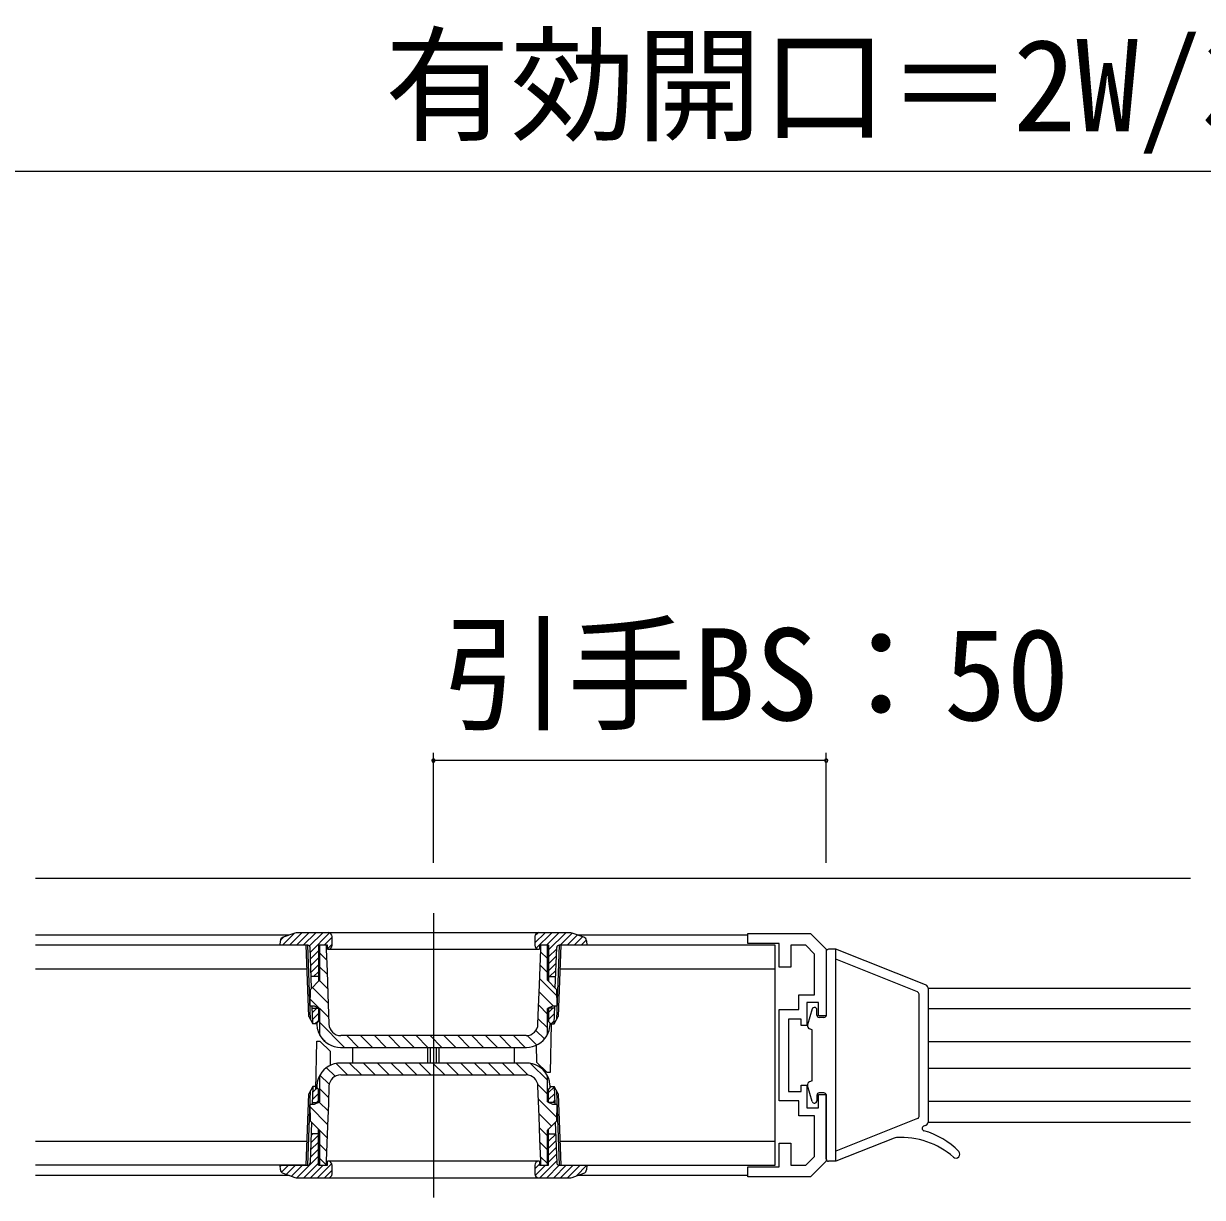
# Model space of a CAD drawing. Units: millimetres, scale not verified. Extents: x -2376 to -396, y -1680 to 1510.
# Drawn here: x -1904.8 to -1754.7, y 83.3 to 232.7 of the extents above; entities that cross this region are included whole.
import ezdxf
from ezdxf.enums import TextEntityAlignment as Align

# ---------------------------------------------------------------- set-up
doc = ezdxf.new("R2010")
doc.units = ezdxf.units.MM
doc.header["$LTSCALE"] = 8
for name, color, linetype, lineweight in [('0-3_YKK_11', 7, 'Continuous', 9), ('0-4_YKK_12', 2, 'Continuous', 9), ('0-7_YKK_13', 4, 'Continuous', 9), ('0-8_YKK_D', 6, 'Continuous', 9)]:
    doc.layers.add(name, color=color, linetype=linetype, lineweight=lineweight)
doc.styles.add('ＭＳ ゴシック', font='')
doc.styles.get('ＭＳ ゴシック').set_extended_font_data('MS Gothic')

msp = doc.modelspace()

# ---------------------------------------------------------------- linework, layer by layer
at = {"layer": '0-3_YKK_11'}
for p, q in [((-1812.591, 116.891), (-1804.591, 116.891)), ((-1812.591, 115.591), (-1812.591, 116.891)), ((-1808.591, 115.591), (-1812.591, 115.591)), ((-1808.591, 112.59), (-1808.591, 115.591)), ((-1804.591, 116.891), (-1802.591, 114.891)), ((-1807.091, 115.391), (-1807.091, 112.59)), ((-1805.212, 115.391), (-1807.091, 115.391)), ((-1804.091, 114.269), (-1805.212, 115.391)), ((-1804.091, 109.091), (-1804.091, 114.269)), ((-1802.591, 114.891), (-1802.591, 106.391)), ((-1807.091, 112.59), (-1808.591, 112.59)), ((-1806.091, 109.091), (-1804.091, 109.091)), ((-1806.091, 107.19), (-1806.091, 109.091)), ((-1805.091, 108.091), (-1805.091, 105.19)), ((-1803.591, 108.091), (-1805.091, 108.091)), ((-1803.591, 106.391), (-1803.591, 108.091)), ((-1808.591, 107.19), (-1806.091, 107.19)), ((-1808.591, 95.59), (-1808.591, 107.19)), ((-1807.391, 105.991), (-1807.391, 96.791)), ((-1805.791, 105.991), (-1807.391, 105.991)), ((-1805.791, 105.19), (-1805.791, 105.991)), ((-1805.091, 105.19), (-1805.791, 105.19)), ((-1802.591, 106.391), (-1803.591, 106.391)), ((-1805.791, 97.59), (-1805.091, 97.59)), ((-1805.791, 96.791), (-1805.791, 97.59)), ((-1805.091, 97.59), (-1805.091, 94.691)), ((-1807.391, 96.791), (-1805.791, 96.791)), ((-1803.591, 96.391), (-1802.591, 96.391)), ((-1803.591, 94.691), (-1803.591, 96.391)), ((-1802.591, 96.391), (-1802.591, 87.891)), ((-1806.091, 95.59), (-1808.591, 95.59)), ((-1806.091, 93.691), (-1806.091, 95.59)), ((-1805.091, 94.691), (-1803.591, 94.691)), ((-1804.091, 93.691), (-1806.091, 93.691)), ((-1804.091, 88.512), (-1804.091, 93.691)), ((-1808.591, 90.191), (-1807.091, 90.191)), ((-1808.591, 87.191), (-1808.591, 90.191)), ((-1807.091, 90.191), (-1807.091, 87.391)), ((-1812.591, 87.191), (-1808.591, 87.191)), ((-1812.591, 85.891), (-1812.591, 87.191)), ((-1807.091, 87.391), (-1805.212, 87.391)), ((-1805.212, 87.391), (-1804.091, 88.512)), ((-1802.591, 87.891), (-1804.591, 85.891)), ((-1804.591, 85.891), (-1812.591, 85.891))]:
    msp.add_line(p, q, dxfattribs=at)
at = {"layer": '0-4_YKK_12'}
for p, q in [((-1756.219, 123.891), (-1903.263, 123.891)), ((-1852.591, 119.491), (-1852.591, 83.291)), ((-1870.948, 116.691), (-1903.263, 116.691)), ((-1812.591, 116.691), (-1834.234, 116.691)), ((-1756.219, 109.891), (-1789.601, 109.891)), ((-1756.219, 107.291), (-1789.591, 107.291)), ((-1756.219, 103.091), (-1789.591, 103.091)), ((-1756.219, 99.691), (-1789.591, 99.691)), ((-1756.219, 95.491), (-1789.591, 95.491)), ((-1789.601, 92.891), (-1756.219, 92.891)), ((-1870.948, 86.091), (-1903.263, 86.091)), ((-1812.591, 86.091), (-1834.234, 86.091))]:
    msp.add_line(p, q, dxfattribs=at)
at = {"layer": '0-7_YKK_13'}
for p, q in [((-1872.091, 115.391), (-1872.071, 115.96)), ((-1871.639, 116.449), (-1872.065, 116.023)), ((-1870.279, 116.925), (-1871.813, 115.391)), ((-1870.251, 116.934), (-1871.737, 116.415)), ((-1869.329, 116.99), (-1870.929, 115.391)), ((-1868.445, 116.99), (-1870.045, 115.391)), ((-1835.261, 116.99), (-1869.921, 116.99)), ((-1867.561, 116.99), (-1869.161, 115.391)), ((-1866.678, 116.99), (-1868.367, 115.301)), ((-1865.823, 116.961), (-1868.261, 114.523)), ((-1865.491, 116.409), (-1866.51, 115.391)), ((-1865.491, 115.391), (-1865.491, 116.491)), ((-1838.393, 116.99), (-1839.691, 115.693)), ((-1839.691, 116.491), (-1839.691, 115.391)), ((-1839.286, 116.982), (-1839.682, 116.586)), ((-1837.509, 116.99), (-1839.501, 114.999)), ((-1836.626, 116.99), (-1838.226, 115.391)), ((-1835.742, 116.99), (-1837.941, 114.791)), ((-1834.918, 116.93), (-1836.458, 115.391)), ((-1834.264, 116.701), (-1835.574, 115.391)), ((-1833.445, 116.415), (-1834.931, 116.934)), ((-1833.609, 116.472), (-1834.69, 115.391)), ((-1833.127, 116.07), (-1833.806, 115.391)), ((-1833.111, 115.96), (-1833.091, 115.391)), ((-1868.791, 115.391), (-1903.263, 115.391)), ((-1868.581, 115.391), (-1872.091, 115.391)), ((-1868.474, 106.312), (-1868.791, 115.391)), ((-1868.261, 105.944), (-1868.591, 115.391)), ((-1868.1, 109.922), (-1868.281, 115.101)), ((-1867.241, 114.659), (-1868.231, 113.669)), ((-1867.241, 115.391), (-1867.241, 110.781)), ((-1866.091, 115.391), (-1867.241, 115.391)), ((-1867.091, 115.391), (-1867.091, 110.93)), ((-1866.191, 113.525), (-1867.091, 114.425)), ((-1866.241, 115.342), (-1866.289, 115.391)), ((-1866.241, 115.391), (-1866.241, 114.891)), ((-1866.241, 114.891), (-1866.138, 112.047)), ((-1865.491, 115.525), (-1866.091, 114.925)), ((-1866.091, 114.891), (-1866.091, 115.391)), ((-1866.091, 114.891), (-1839.091, 114.891)), ((-1839.106, 110.362), (-1838.941, 114.891)), ((-1839.091, 115.391), (-1839.091, 114.891)), ((-1837.941, 115.391), (-1839.091, 115.391)), ((-1838.091, 113.709), (-1838.953, 114.571)), ((-1838.941, 114.891), (-1838.941, 115.391)), ((-1838.091, 110.93), (-1838.091, 115.391)), ((-1837.941, 115.391), (-1837.941, 110.781)), ((-1836.907, 114.942), (-1837.941, 113.907)), ((-1837.082, 109.922), (-1836.901, 115.101)), ((-1836.591, 115.391), (-1836.921, 105.944)), ((-1836.391, 115.391), (-1836.708, 106.312)), ((-1833.091, 115.391), (-1836.601, 115.391)), ((-1809.091, 115.391), (-1836.391, 115.391)), ((-1809.091, 87.391), (-1809.091, 115.391)), ((-1802.591, 114.591), (-1802.591, 106.491)), ((-1789.969, 110.341), (-1801.391, 114.891)), ((-1867.241, 113.775), (-1868.201, 112.815)), ((-1867.241, 112.892), (-1868.171, 111.961)), ((-1866.125, 111.69), (-1867.091, 112.657)), ((-1838.091, 111.941), (-1839.015, 112.865)), ((-1836.939, 114.026), (-1837.941, 113.023)), ((-1836.971, 113.11), (-1837.941, 112.139)), ((-1790.98, 109.452), (-1801.391, 113.599)), ((-1903.263, 112.391), (-1868.686, 112.391)), ((-1867.241, 111.391), (-1868.151, 111.391)), ((-1867.241, 112.008), (-1867.858, 111.391)), ((-1866.138, 112.047), (-1866.034, 109.204)), ((-1836.915, 108.997), (-1839.077, 111.159)), ((-1837.941, 111.391), (-1837.031, 111.391)), ((-1837.003, 112.194), (-1837.806, 111.391)), ((-1836.496, 112.391), (-1809.091, 112.391)), ((-1868.291, 107.631), (-1868.254, 109.768)), ((-1868.254, 109.768), (-1867.091, 110.93)), ((-1865.991, 108.021), (-1867.996, 110.026)), ((-1866.058, 109.856), (-1867.112, 110.91)), ((-1839.209, 107.519), (-1839.106, 110.362)), ((-1838.091, 110.93), (-1836.928, 109.768)), ((-1836.928, 109.768), (-1836.891, 107.631)), ((-1789.591, 92.997), (-1789.591, 109.784)), ((-1865.925, 106.187), (-1868.275, 108.538)), ((-1866.034, 109.204), (-1865.894, 105.336)), ((-1837.316, 107.631), (-1839.139, 109.453)), ((-1790.791, 93.608), (-1790.791, 109.173)), ((-1867.734, 107.631), (-1868.291, 107.631)), ((-1867.942, 105.391), (-1868.02, 107.631)), ((-1868.012, 107.39), (-1867.241, 107.39)), ((-1867.439, 107.39), (-1867.992, 106.837)), ((-1867.241, 106.704), (-1867.963, 105.983)), ((-1867.091, 107.33), (-1867.734, 107.631)), ((-1867.241, 107.4), (-1867.241, 105.69)), ((-1867.091, 107.33), (-1867.091, 104.13)), ((-1839.288, 105.336), (-1839.209, 107.519)), ((-1838.091, 106.638), (-1839.201, 107.748)), ((-1837.448, 107.631), (-1838.091, 107.33)), ((-1838.091, 104.13), (-1838.091, 107.33)), ((-1837.941, 107.4), (-1837.941, 105.69)), ((-1837.17, 107.39), (-1837.941, 107.39)), ((-1837.387, 107.39), (-1837.941, 106.836)), ((-1837.195, 106.699), (-1837.941, 105.952)), ((-1836.891, 107.631), (-1837.448, 107.631)), ((-1804.379, 107.275), (-1804.975, 105.252)), ((-1803.791, 106.491), (-1803.791, 107.19)), ((-1868.474, 106.312), (-1867.942, 105.391)), ((-1867.541, 105.391), (-1867.942, 105.391)), ((-1867.241, 105.82), (-1867.671, 105.391)), ((-1867.541, 105.391), (-1867.241, 105.69)), ((-1867.437, 105.495), (-1867.431, 105.298)), ((-1867.431, 105.298), (-1867.374, 104.805)), ((-1863.896, 102.391), (-1867.091, 105.586)), ((-1838.091, 104.87), (-1839.263, 106.042)), ((-1837.808, 104.805), (-1837.752, 105.298)), ((-1837.752, 105.298), (-1837.745, 105.495)), ((-1837.616, 105.391), (-1837.724, 99.191)), ((-1837.227, 105.783), (-1837.619, 105.391)), ((-1837.24, 105.391), (-1836.708, 106.312)), ((-1802.891, 106.191), (-1803.491, 106.191)), ((-1840.788, 103.891), (-1864.395, 103.891)), ((-1862.128, 102.391), (-1863.628, 103.891)), ((-1860.36, 102.391), (-1861.86, 103.891)), ((-1858.593, 102.391), (-1860.093, 103.891)), ((-1856.825, 102.391), (-1858.325, 103.891)), ((-1855.057, 102.391), (-1856.557, 103.891)), ((-1853.289, 102.391), (-1854.789, 103.891)), ((-1851.522, 102.391), (-1853.021, 103.891)), ((-1849.754, 102.391), (-1851.254, 103.891)), ((-1847.986, 102.391), (-1849.486, 103.891)), ((-1846.218, 102.391), (-1847.718, 103.891)), ((-1844.45, 102.391), (-1845.95, 103.891)), ((-1842.683, 102.391), (-1844.183, 103.891)), ((-1840.915, 102.391), (-1842.415, 103.891)), ((-1839.446, 102.689), (-1840.653, 103.897)), ((-1838.452, 103.463), (-1839.543, 104.554)), ((-1804.391, 104.641), (-1804.728, 104.763)), ((-1804.391, 98.14), (-1804.391, 104.641)), ((-1867.566, 96.991), (-1867.458, 103.191)), ((-1867.458, 103.191), (-1867.041, 103.191)), ((-1867.041, 103.191), (-1865.718, 101.868)), ((-1866.396, 103.123), (-1866.7, 103.427)), ((-1864.432, 102.391), (-1840.75, 102.391)), ((-1862.891, 102.391), (-1862.891, 100.391)), ((-1853.291, 100.391), (-1853.291, 102.391)), ((-1852.991, 102.391), (-1852.991, 100.391)), ((-1852.191, 100.391), (-1852.191, 102.391)), ((-1851.891, 102.391), (-1851.891, 100.391)), ((-1842.291, 100.391), (-1842.291, 102.391)), ((-1839.502, 102.663), (-1839.464, 100.514)), ((-1865.687, 100.115), (-1865.718, 101.868)), ((-1865.115, 98.706), (-1866.213, 99.805)), ((-1863.531, 98.89), (-1864.981, 100.34)), ((-1840.75, 100.391), (-1864.432, 100.391)), ((-1861.764, 98.89), (-1863.264, 100.391)), ((-1859.996, 98.89), (-1861.496, 100.391)), ((-1858.228, 98.89), (-1859.728, 100.391)), ((-1856.46, 98.89), (-1857.96, 100.391)), ((-1854.693, 98.89), (-1856.193, 100.391)), ((-1852.925, 98.89), (-1854.425, 100.391)), ((-1851.157, 98.89), (-1852.657, 100.391)), ((-1849.389, 98.89), (-1850.889, 100.391)), ((-1847.622, 98.89), (-1849.122, 100.391)), ((-1845.854, 98.89), (-1847.354, 100.391)), ((-1844.086, 98.89), (-1845.586, 100.391)), ((-1842.318, 98.89), (-1843.818, 100.391)), ((-1840.528, 98.868), (-1842.051, 100.391)), ((-1838.091, 98.199), (-1840.239, 100.347)), ((-1838.141, 99.191), (-1839.464, 100.514)), ((-1837.724, 99.191), (-1838.141, 99.191)), ((-1867.374, 97.976), (-1867.431, 97.483)), ((-1867.091, 98.651), (-1867.091, 95.45)), ((-1865.865, 97.688), (-1867.042, 98.866)), ((-1864.395, 98.89), (-1840.788, 98.89)), ((-1838.091, 96.431), (-1839.31, 97.65)), ((-1838.091, 95.45), (-1838.091, 98.651)), ((-1837.752, 97.483), (-1837.808, 97.976)), ((-1804.379, 95.506), (-1804.975, 97.529)), ((-1804.391, 98.14), (-1804.728, 98.018)), ((-1868.791, 87.391), (-1868.474, 96.469)), ((-1868.591, 87.391), (-1868.261, 96.838)), ((-1867.942, 97.39), (-1868.474, 96.469)), ((-1867.942, 97.39), (-1868.02, 95.151)), ((-1867.241, 96.498), (-1867.999, 95.739)), ((-1867.387, 97.236), (-1867.968, 96.655)), ((-1867.431, 97.483), (-1867.437, 97.286)), ((-1865.946, 96.002), (-1867.091, 97.147)), ((-1865.894, 97.445), (-1865.973, 95.262)), ((-1839.148, 93.577), (-1839.288, 97.445)), ((-1837.641, 97.39), (-1837.941, 97.09)), ((-1837.238, 97.332), (-1837.941, 96.63)), ((-1837.941, 95.381), (-1837.941, 97.09)), ((-1837.208, 96.478), (-1837.941, 95.746)), ((-1837.745, 97.286), (-1837.752, 97.483)), ((-1837.641, 97.39), (-1837.24, 97.39)), ((-1837.24, 97.39), (-1837.162, 95.151)), ((-1836.708, 96.469), (-1837.24, 97.39)), ((-1836.921, 96.838), (-1836.591, 87.391)), ((-1836.708, 96.469), (-1836.391, 87.391)), ((-1803.791, 96.29), (-1803.791, 95.59)), ((-1802.891, 96.591), (-1803.491, 96.591)), ((-1802.591, 88.19), (-1802.591, 96.29)), ((-1868.291, 95.151), (-1867.734, 95.151)), ((-1868.254, 93.013), (-1868.291, 95.151)), ((-1866.07, 92.591), (-1868.285, 94.805)), ((-1868.012, 95.391), (-1867.241, 95.391)), ((-1867.734, 95.151), (-1867.091, 95.45)), ((-1867.241, 95.614), (-1867.464, 95.391)), ((-1866.008, 94.296), (-1867.14, 95.428)), ((-1865.973, 95.262), (-1866.076, 92.419)), ((-1836.92, 93.492), (-1839.229, 95.801)), ((-1838.091, 95.45), (-1837.448, 95.151)), ((-1837.17, 95.391), (-1837.941, 95.391)), ((-1837.448, 95.151), (-1836.891, 95.151)), ((-1837.179, 95.624), (-1837.412, 95.391)), ((-1836.891, 95.151), (-1836.928, 93.013)), ((-1837.569, 92.373), (-1839.162, 93.967)), ((-1839.044, 90.734), (-1839.148, 93.577)), ((-1790.98, 93.329), (-1801.391, 89.182)), ((-1868.1, 92.86), (-1868.281, 87.68)), ((-1867.091, 91.851), (-1868.254, 93.013)), ((-1867.241, 87.391), (-1867.241, 92.001)), ((-1866.132, 90.885), (-1867.091, 91.844)), ((-1866.076, 92.419), (-1866.241, 87.891)), ((-1838.091, 91.128), (-1839.095, 92.132)), ((-1836.928, 93.013), (-1838.091, 91.851)), ((-1838.091, 87.391), (-1838.091, 91.851)), ((-1837.941, 87.391), (-1837.941, 92.001)), ((-1837.082, 92.86), (-1836.901, 87.68)), ((-1789.969, 92.44), (-1790.202, 92.347)), ((-1868.686, 90.39), (-1903.263, 90.39)), ((-1867.241, 90.311), (-1868.223, 89.328)), ((-1867.241, 91.195), (-1868.191, 90.244)), ((-1867.929, 91.391), (-1868.159, 91.16)), ((-1867.241, 91.391), (-1868.151, 91.391)), ((-1866.194, 89.179), (-1867.091, 90.076)), ((-1838.941, 87.891), (-1839.044, 90.734)), ((-1838.091, 89.36), (-1839.029, 90.298)), ((-1837.941, 91.391), (-1837.031, 91.391)), ((-1837.877, 91.391), (-1837.941, 91.326)), ((-1837.029, 91.354), (-1837.941, 90.442)), ((-1837, 90.5), (-1837.941, 89.559)), ((-1809.091, 90.39), (-1836.496, 90.39)), ((-1793.962, 90.849), (-1801.391, 87.891)), ((-1867.241, 88.543), (-1869.991, 85.793)), ((-1867.241, 89.427), (-1868.255, 88.412)), ((-1836.97, 89.646), (-1837.941, 88.675)), ((-1836.94, 88.792), (-1837.941, 87.791)), ((-1868.791, 87.391), (-1903.263, 87.391)), ((-1872.071, 86.821), (-1872.091, 87.391)), ((-1872.091, 87.391), (-1868.581, 87.391)), ((-1871.929, 87.391), (-1872.086, 87.234)), ((-1871.045, 87.391), (-1871.938, 86.498)), ((-1870.161, 87.391), (-1871.328, 86.224)), ((-1869.277, 87.391), (-1870.673, 85.994)), ((-1867.241, 87.659), (-1869.109, 85.791)), ((-1866.626, 87.391), (-1868.226, 85.791)), ((-1865.536, 87.597), (-1867.342, 85.791)), ((-1867.241, 87.391), (-1866.091, 87.391)), ((-1866.241, 87.458), (-1867.091, 88.308)), ((-1866.241, 87.891), (-1866.241, 87.391)), ((-1866.091, 87.391), (-1866.091, 87.891)), ((-1839.091, 87.891), (-1866.091, 87.891)), ((-1865.491, 86.291), (-1865.491, 87.391)), ((-1839.091, 87.525), (-1839.691, 86.925)), ((-1839.691, 87.391), (-1839.691, 86.291)), ((-1838.341, 87.391), (-1839.647, 86.085)), ((-1839.091, 87.891), (-1839.091, 87.391)), ((-1839.091, 87.391), (-1837.941, 87.391)), ((-1836.91, 87.938), (-1839.057, 85.791)), ((-1838.091, 87.592), (-1838.962, 88.463)), ((-1838.941, 87.391), (-1838.941, 87.891)), ((-1836.574, 87.391), (-1838.174, 85.791)), ((-1835.69, 87.391), (-1837.29, 85.791)), ((-1836.601, 87.391), (-1833.091, 87.391)), ((-1834.806, 87.391), (-1836.406, 85.791)), ((-1836.391, 87.391), (-1809.091, 87.391)), ((-1833.922, 87.391), (-1835.522, 85.791)), ((-1833.093, 87.336), (-1834.394, 86.034)), ((-1833.091, 87.391), (-1833.111, 86.821)), ((-1801.391, 87.891), (-1802.291, 87.891)), ((-1871.737, 86.366), (-1870.251, 85.847)), ((-1869.921, 85.791), (-1835.261, 85.791)), ((-1865.491, 86.757), (-1866.458, 85.791)), ((-1834.931, 85.847), (-1833.445, 86.366))]:
    msp.add_line(p, q, dxfattribs=at)
for points in [[(-1801.391, 87.891), (-1801.391, 114.891), (-1802.291, 114.891)], [(-1837.941, 105.69), (-1837.641, 105.391), (-1837.24, 105.391), (-1837.162, 107.631)], [(-1867.374, 104.805), (-1867.35, 104.693), (-1867.214, 104.267), (-1867.109, 104.037), (-1867.047, 103.921), (-1867.025, 103.882), (-1867.023, 103.878)], [(-1838.159, 103.878), (-1838.158, 103.88), (-1838.132, 103.926), (-1838.068, 104.047), (-1837.973, 104.256), (-1837.879, 104.52), (-1837.808, 104.805)], [(-1867.023, 98.903), (-1867.024, 98.901), (-1867.05, 98.855), (-1867.114, 98.734), (-1867.209, 98.525), (-1867.303, 98.261), (-1867.374, 97.976)], [(-1837.808, 97.976), (-1837.832, 98.088), (-1837.968, 98.514), (-1838.073, 98.744), (-1838.135, 98.86), (-1838.157, 98.9), (-1838.159, 98.903)], [(-1867.241, 95.381), (-1867.241, 97.09), (-1867.541, 97.39), (-1867.942, 97.39)], [(-1867.091, 91.851), (-1867.091, 87.391), (-1866.241, 87.391)]]:
    msp.add_lwpolyline(points, dxfattribs=at)
for centre, radius, start, end in [((-1871.571, 115.943), 0.5, 109.29004, 178), ((-1869.921, 115.99), 1, 90, 109.29008), ((-1865.991, 116.491), 0.5, 0, 90), ((-1839.191, 116.491), 0.5, 90, 180), ((-1835.261, 115.99), 1, 70.7099, 90), ((-1833.611, 115.943), 0.5, 2, 70.70995), ((-1868.581, 115.091), 0.3, 2, 90), ((-1865.991, 115.391), 0.5, 270, 0), ((-1839.191, 115.391), 0.5, 180, 270), ((-1836.601, 115.091), 0.3, 90, 178), ((-1802.291, 114.591), 0.3, 90, 180), ((-1790.191, 109.784), 0.6, 0, 68.28235), ((-1791.091, 109.173), 0.3, 0, 68.28235), ((-1804.091, 107.19), 0.3, 0, 163.58849), ((-1864.395, 105.391), 1.5, 182.08255, 270), ((-1840.788, 105.391), 1.5, 270, 357.91743), ((-1804.591, 105.139), 0.4, 163.58849, 250), ((-1803.491, 106.491), 0.3, 180, 270), ((-1802.891, 106.491), 0.3, 270, 0), ((-1866.591, 104.13), 0.5, 180, 210.27167), ((-1864.432, 105.391), 3, 210.27167, 270), ((-1840.75, 105.391), 3, 270, 329.72832), ((-1838.591, 104.13), 0.5, 329.72832, 0), ((-1864.432, 97.39), 3, 90, 149.72832), ((-1840.75, 97.39), 3, 30.27167, 90), ((-1866.591, 98.651), 0.5, 149.72832, 180), ((-1864.395, 97.39), 1.5, 90, 177.91743), ((-1840.788, 97.39), 1.5, 2.08255, 90), ((-1838.591, 98.651), 0.5, 0, 30.27167), ((-1804.591, 97.642), 0.4, 110, 196.4115), ((-1803.491, 96.29), 0.3, 90, 180), ((-1802.891, 96.29), 0.3, 0, 90), ((-1804.091, 95.59), 0.3, 196.4115, 0), ((-1791.091, 93.608), 0.3, 291.71764, 0), ((-1791.091, 93.608), 0.3, 291.71764, 0), ((-1790.091, 92.068), 0.3, 111.71764, 254.22737), ((-1792.891, 82.156), 10, 44.2942, 74.22737), ((-1790.191, 92.997), 0.6, 291.71764, 0), ((-1793.592, 89.92), 1, 93.39528, 111.71764), ((-1793.059, 80.936), 10, 48.42064, 93.39528), ((-1786.091, 88.791), 0.5, 228.42064, 44.2942), ((-1868.581, 87.691), 0.3, 270, 358), ((-1865.991, 87.391), 0.5, 0, 90), ((-1839.191, 87.391), 0.5, 90, 180), ((-1836.601, 87.691), 0.3, 182, 270), ((-1802.291, 88.19), 0.3, 180, 270), ((-1871.571, 86.838), 0.5, 182, 250.70995), ((-1869.921, 86.791), 1, 250.7099, 270), ((-1865.991, 86.291), 0.5, 270, 0), ((-1839.191, 86.291), 0.5, 180, 270), ((-1835.261, 86.791), 1, 270, 289.29008), ((-1833.611, 86.838), 0.5, 289.29004, 358)]:
    msp.add_arc(centre, radius, start, end, dxfattribs=at)
at = {"layer": '0-8_YKK_D'}
for p, q in [((-1609.091, 213.891), (-1938.591, 213.891)), ((-1852.591, 125.891), (-1852.591, 139.891)), ((-1802.591, 125.891), (-1802.591, 139.891)), ((-1802.591, 138.891), (-1852.591, 138.891))]:
    msp.add_line(p, q, dxfattribs=at)
for centre, start, end in [((-1852.591, 138.891), 0, 180), ((-1852.591, 138.891), 180, 0), ((-1802.591, 138.891), 0, 180), ((-1802.591, 138.891), 180, 0)]:
    msp.add_arc(centre, 0.212, start, end, dxfattribs=at)

# ---------------------------------------------------------------- texts
at = {"layer": '0-8_YKK_D', "color": 4, "style": 'ＭＳ ゴシック'}
for s, p in [('有効開口＝2W/3-106.5（2DW-198.5）', (-1858.801, 215.491)), ('引手BS：50', (-1851.591, 140.491))]:
    msp.add_text(s, height=11.73, dxfattribs=at).set_placement(p, align=Align.BOTTOM_LEFT)

doc.saveas('drawing.dxf')
